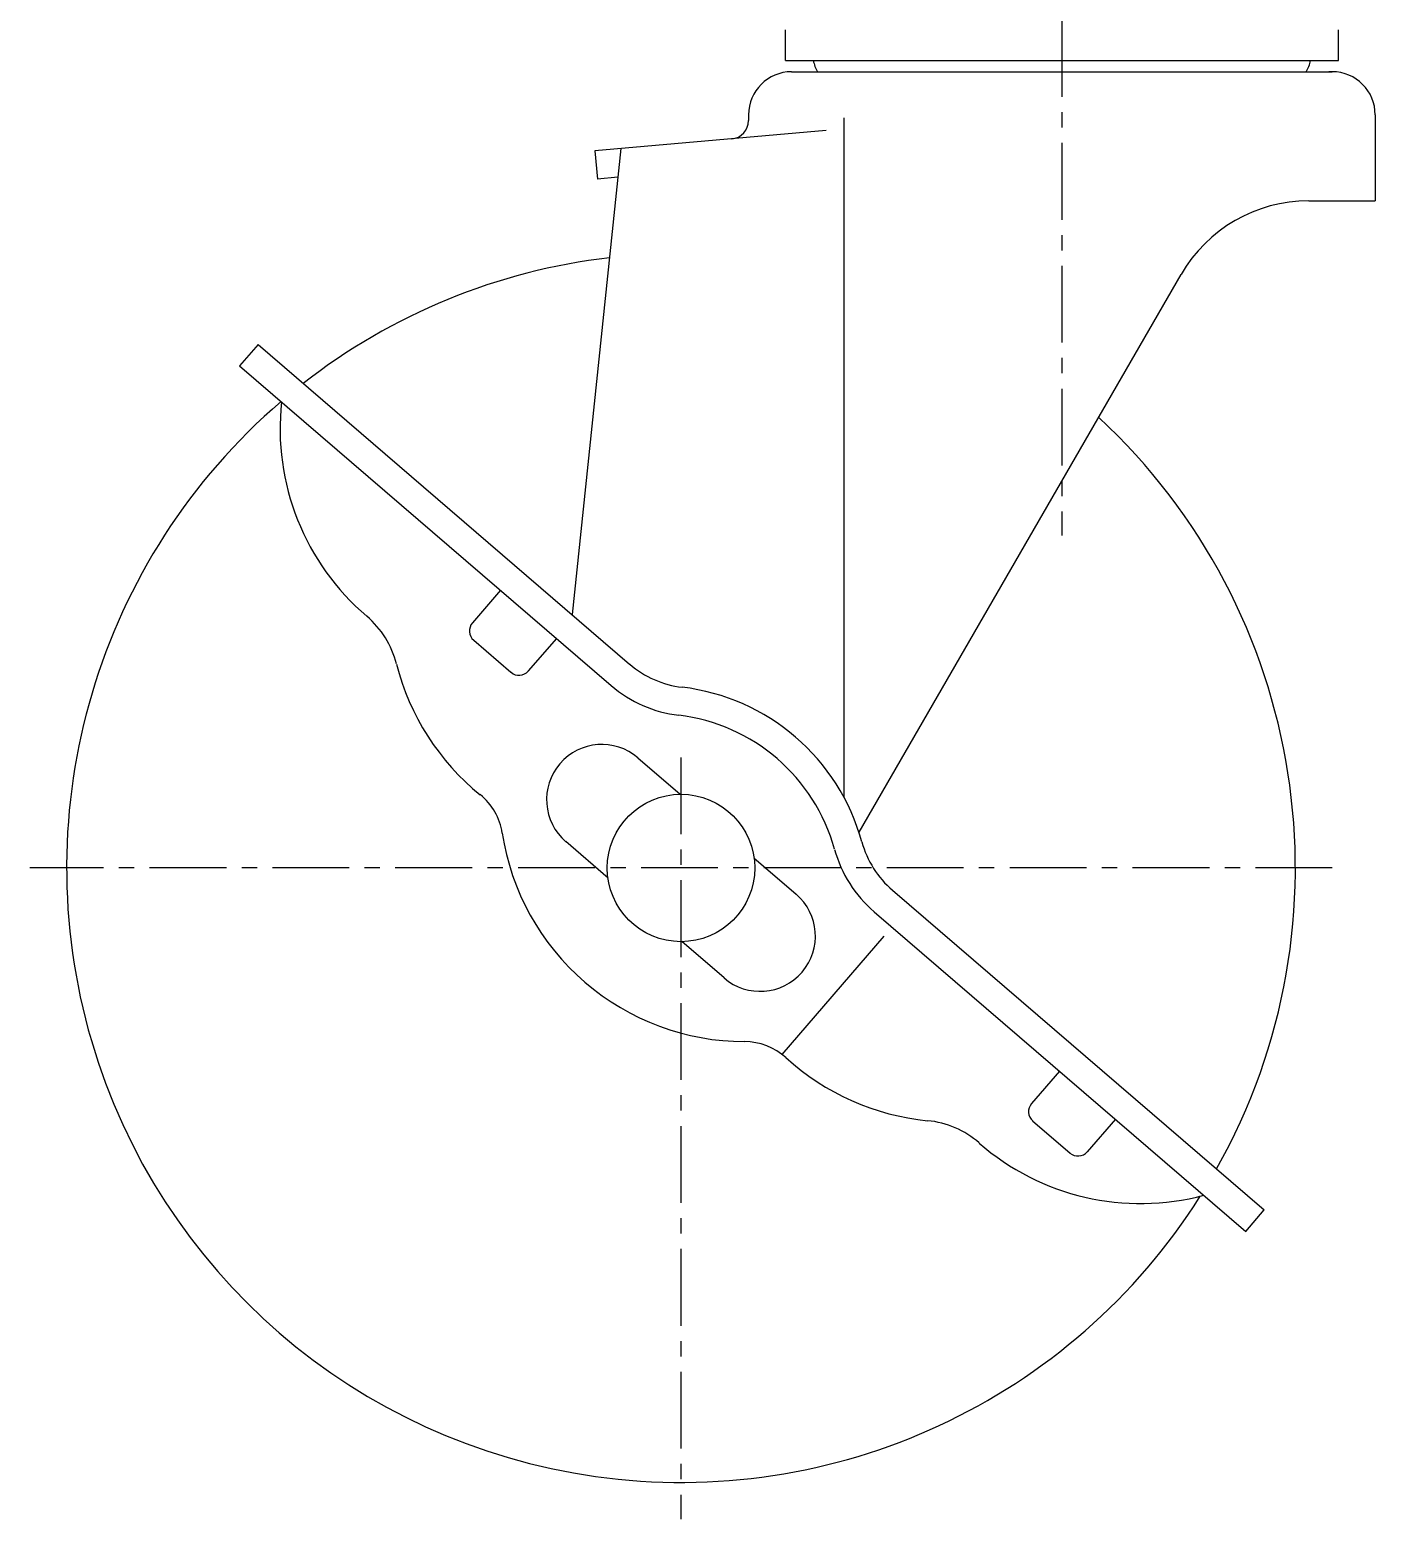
# Model space of a CAD drawing. Extents: x 60 to 337, y -33 to 258.
# Drawn here: x 224.2 to 333.7, y 0.5 to 121.7 of the extents above; entities that cross this region are included whole.
import ezdxf

# ---------------------------------------------------------------- set-up
doc = ezdxf.new("R2010")
doc.units = 0
doc.header["$LTSCALE"] = 5
doc.linetypes.add('CENTER', pattern=[2, 1.25, -0.25, 0.25, -0.25])
doc.layers.get('0').update_dxf_attribs({"linetype": 'CONTINUOUS'})
doc.layers.get('DEFPOINTS').update_dxf_attribs({"linetype": 'CONTINUOUS'})
doc.layers.add('CENTER', color=1, linetype='CENTER')

msp = doc.modelspace()

# ---------------------------------------------------------------- linework, layer by layer
at = {"color": 7, "linetype": 'CONTINUOUS'}
for p, q in [((285.7, 119.19), (285.7, 121.69)), ((330.7, 119.19), (330.7, 121.69)), ((285.7, 119.19), (330.7, 119.19)), ((286.2, 118.28), (286.47, 118.28)), ((286.47, 118.28), (330.2, 118.28)), ((330.2, 118.28), (329.93, 118.28)), ((282.7, 114.78), (282.7, 114.31)), ((290.44, 114.53), (290.44, 59.29)), ((333.7, 114.78), (333.7, 107.78)), ((289.02, 113.49), (270.2, 111.84)), ((272.31, 112.03), (268.33, 74.11)), ((270.2, 111.84), (270.4, 109.55)), ((272.06, 109.7), (270.4, 109.55)), ((328.29, 107.78), (333.7, 107.78)), ((291.69, 56.39), (317.9, 101.78)), ((242.78, 96.09), (241.28, 94.34)), ((242.78, 96.09), (273.02, 70.08)), ((241.28, 94.34), (271.52, 68.33)), ((262.51, 76.09), (260.23, 73.43)), ((260.33, 72.02), (263.36, 69.41)), ((267.06, 72.17), (264.77, 69.52)), ((273.69, 62.45), (277.12, 59.49)), ((271.26, 52.67), (267.82, 55.63)), ((283.14, 54.32), (286.58, 51.36)), ((294.42, 51.68), (324.66, 25.67)), ((292.92, 49.93), (323.16, 23.92)), ((280.71, 44.54), (277.27, 47.5)), ((293.7, 47.94), (285.42, 38.32)), ((308, 36.96), (305.72, 34.31)), ((305.82, 32.9), (308.86, 30.29)), ((312.55, 33.05), (310.27, 30.4)), ((323.16, 23.92), (324.66, 25.67))]:
    msp.add_line(p, q, dxfattribs=at)
msp.add_circle((277.2, 53.49), 6, dxfattribs=at)
for centre, radius, start, end in [((290.7, 119.71), 2.78, 190.7807, 210.9566), ((325.7, 119.71), 2.78, 329.0434, 349.2193), ((286.2, 114.78), 3.5, 90, 180), ((330.2, 114.78), 3.5, 0, 90), ((281.2, 114.31), 1.5, 275, 0), ((328.29, 95.78), 12, 90, 150), ((277.2, 53.49), 50, 96.6875, 127.9462), ((277.2, 53.49), 50, 130.6229, 327.7076), ((264.57, 89.22), 20, 173.7082, 229.6969), ((277.2, 53.49), 50, 330.6655, 47.1735), ((246.78, 68.25), 7.5, 14.2067, 49.6969), ((260.98, 72.78), 1, 139.3059, 229.3059), ((273.44, 74.99), 20, 194.2067, 231.0001), ((264.02, 70.17), 1, 229.3059, 319.3059), ((278.24, 76.14), 8, 229.3059, 263.2031), ((278.24, 76.14), 10.3, 229.3059, 263.2031), ((275.24, 51.02), 17.3, 15.4087, 83.2031), ((275.24, 51.02), 15, 15.4087, 83.2031), ((270.76, 59.04), 4.5, 49.3059, 229.3059), ((257.71, 55.57), 5, 8.7315, 51.0001), ((282.42, 59.36), 20, 188.7315, 229.3059), ((299.63, 57.74), 10.3, 195.4087, 229.3059), ((299.63, 57.74), 8, 195.4087, 229.3059), ((283.64, 47.95), 4.5, 229.3059, 49.3059), ((282.42, 59.36), 20, 229.3059, 269.8802), ((282.36, 34.36), 5, 47.6116, 89.8802), ((299.22, 52.83), 20, 227.6116, 264.405), ((306.48, 33.66), 1, 139.3059, 229.3059), ((296.54, 25.46), 7.5, 48.9148, 84.405), ((314.61, 46.18), 20, 228.9148, 284.9036), ((309.51, 31.05), 1, 229.3059, 319.3059)]:
    msp.add_arc(centre, radius, start, end, dxfattribs=at)
at = {"layer": 'CENTER', "color": 1, "linetype": 'CENTER'}
for p, q in [((308.2, 172.49), (308.2, 80.53)), ((277.2, 62.49), (277.2, 0.49)), ((330.2, 53.49), (224.2, 53.49))]:
    msp.add_line(p, q, dxfattribs=at)
at = {"layer": 'DEFPOINTS', "color": 0, "linetype": 'BYBLOCK'}
for p in [(285.69, 61.78), (268.71, 44.81)]:
    msp.add_point(p, dxfattribs=at)

doc.saveas('drawing.dxf')
